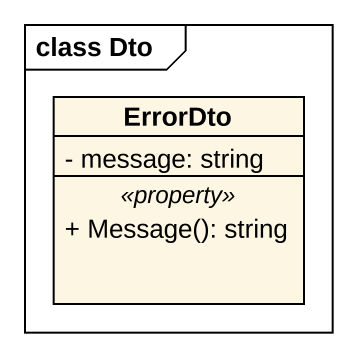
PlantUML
@startuml
mainframe class Dto
hide circle
hide empty members
skinparam classAttributeIconSize 0
class ErrorDto {
  - message: string
  .. <<property>> ..
  + Message(): string
}
@enduml
